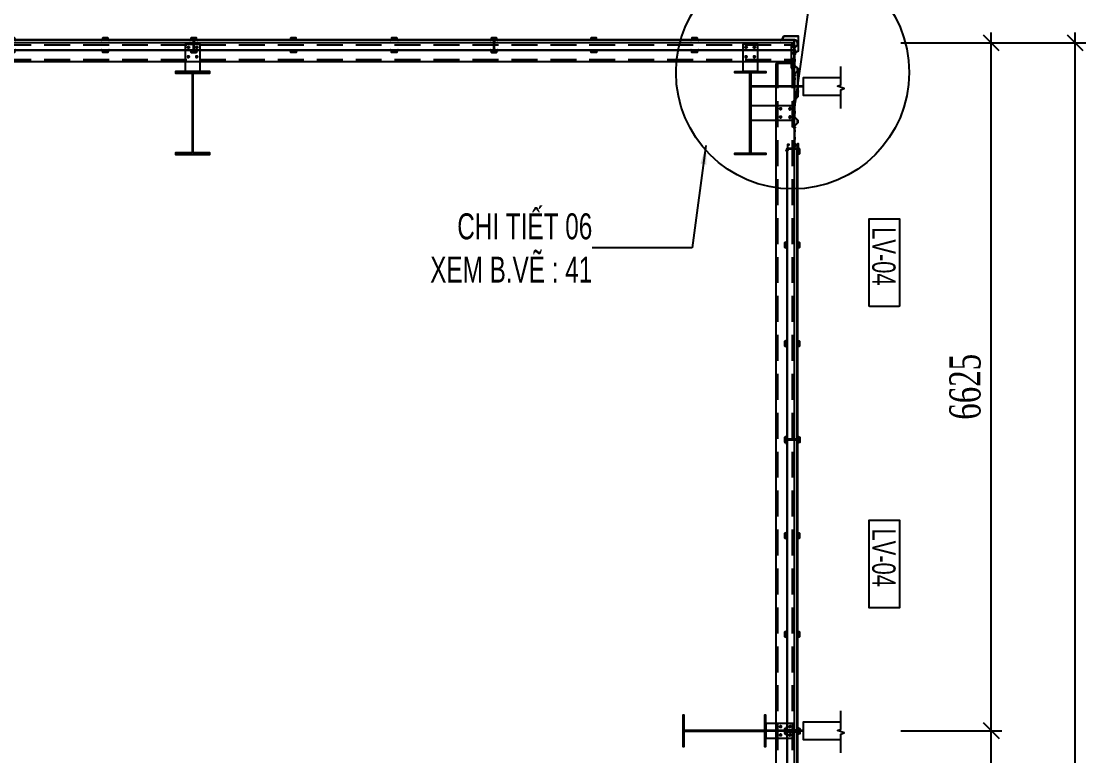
# Model space of a CAD drawing. Header units: inches. Extents: x 340055 to 349452, y -34649 to -30845.
# Drawn here: x 347353.4 to 347455.9, y -33538.2 to -33467.4 of the extents above; entities that cross this region are included whole.
import ezdxf

# ---------------------------------------------------------------- set-up
doc = ezdxf.new("R2010")
doc.units = ezdxf.units.IN
doc.header["$MEASUREMENT"] = 0
doc.linetypes.add('CENTER2', pattern=[28.575, 19.05, -3.175, 3.175, -3.175])
doc.linetypes.add('HIDDEN', pattern=[0.375, 0.25, -0.125])
for name, color, linetype in [('2', 2, 'Continuous'), ('250', 250, 'Continuous'), ('251', 251, 'Continuous'), ('3', 3, 'Continuous'), ('6', 6, 'Continuous'), ('8', 8, 'Continuous'), ('Co ban', 2, 'Continuous'), ('DIM', 8, 'Continuous'), ('flashing', 6, 'Continuous'), ('STRUCTURE', 1, 'Continuous')]:
    doc.layers.add(name, color=color, linetype=linetype)
doc.styles.add('ST1', font='times.ttf', dxfattribs={"width": 0.7})
doc.styles.add('ST1H', font='vnshxh.shx', dxfattribs={"width": 0.7})
doc.dimstyles.new('100', dxfattribs={"dimtxt": 3, "dimasz": 1.5, "dimexe": 1, "dimexo": 0, "dimgap": 1, "dimtad": 1, "dimdec": 0, "dimlfac": 100, "dimzin": 0, "dimdsep": 46, "dimtxsty": 'ST1', "dimblk": 'OBLIQUE', "dimcen": 1, "dimdle": 1, "dimclrd": 8, "dimclre": 8, "dimclrt": 3, "dimadec": 0, "dimazin": 0, "dimtfac": 1, "dimtdec": 0, "dimtix": 1, "dimtmove": 1, "dimatfit": 3, "dimfxl": 0, "dimtolj": 1, "dimtzin": 0, "dimlwd": -1, "dimlwe": -1, "dimarcsym": 0})
doc.dimstyles.new('3', dxfattribs={"dimtxt": 3.5, "dimasz": 1.8, "dimexe": 1, "dimexo": 0, "dimgap": 1, "dimtad": 1, "dimdec": 0, "dimlfac": 3, "dimzin": 0, "dimdsep": 46, "dimtxsty": 'ST1H', "dimblk": 'OBLIQUE', "dimcen": 1, "dimdle": 1, "dimclrd": 8, "dimclre": 8, "dimclrt": 3, "dimadec": 0, "dimazin": 0, "dimtfac": 1, "dimtdec": 0, "dimtix": 1, "dimtofl": 0, "dimtmove": 1, "dimatfit": 3, "dimfxl": 0, "dimtolj": 1, "dimtzin": 0, "dimlwd": -1, "dimlwe": -1, "dimarcsym": 0})

# ---------------------------------------------------------------- blocks, each defined once
blk = doc.blocks.new('_Oblique')
at = {"color": 0, "linetype": 'ByBlock', "lineweight": -2}
blk.add_line((-0.5, -0.5), (0.5, 0.5), dxfattribs=at)
blk = doc.blocks.new('*D366')
at = {"color": 8, "linetype": 'Continuous', "transparency": 16777216}
for p, q in [((347446.82, -33603.01), (347446.82, -33534.76)), ((347438.1, -33535.76), (347447.82, -33535.76)), ((347438.1, -33602.01), (347447.82, -33602.01))]:
    blk.add_line(p, q, dxfattribs=at)
at = {"layer": 'Defpoints', "color": 0, "transparency": 16777216}
for p in [(347438.1, -33535.76), (347446.82, -33535.76), (347438.1, -33602.01)]:
    blk.add_point(p, dxfattribs=at)
at = {"color": 8, "transparency": 16777216, "xscale": 1.5, "yscale": 1.5, "zscale": 1.5}
for p, rotation in [((347446.82, -33535.76), 90), ((347446.82, -33602.01), 270)]:
    blk.add_blockref('_Oblique', p, dxfattribs=dict(at, rotation=rotation))
at = {"color": 3, "transparency": 16777216, "insert": (347444.3, -33568.89), "char_height": 3, "attachment_point": 5, "rotation": 90, "style": 'ST1', "bg_fill": 3, "box_fill_scale": 1.25, "bg_fill_color": 256, "bg_fill_true_color": 13158600, "bg_fill_transparency": 0}
blk.add_mtext('\\A1;6625', dxfattribs=at)
blk = doc.blocks.new('*D367')
at = {"color": 8, "linetype": 'Continuous', "transparency": 16777216}
for p, q in [((347446.82, -33536.76), (347446.82, -33468.51)), ((347438.1, -33469.51), (347447.82, -33469.51)), ((347438.1, -33535.76), (347447.82, -33535.76))]:
    blk.add_line(p, q, dxfattribs=at)
at = {"layer": 'Defpoints', "color": 0, "transparency": 16777216}
for p in [(347438.1, -33469.51), (347446.82, -33469.51), (347438.1, -33535.76)]:
    blk.add_point(p, dxfattribs=at)
at = {"color": 8, "transparency": 16777216, "xscale": 1.5, "yscale": 1.5, "zscale": 1.5}
for p, rotation in [((347446.82, -33469.51), 90), ((347446.82, -33535.76), 270)]:
    blk.add_blockref('_Oblique', p, dxfattribs=dict(at, rotation=rotation))
at = {"color": 3, "transparency": 16777216, "insert": (347444.3, -33502.63), "char_height": 3, "attachment_point": 5, "rotation": 90, "style": 'ST1', "bg_fill": 3, "box_fill_scale": 1.25, "bg_fill_color": 256, "bg_fill_true_color": 13158600, "bg_fill_transparency": 0}
blk.add_mtext('\\A1;6625', dxfattribs=at)
blk = doc.blocks.new('*D368')
at = {"color": 8, "linetype": 'Continuous', "transparency": 16777216}
for p, q in [((347454.91, -33735.51), (347454.91, -33468.51)), ((347438.1, -33469.51), (347455.91, -33469.51)), ((347438.83, -33734.51), (347455.91, -33734.51))]:
    blk.add_line(p, q, dxfattribs=at)
at = {"layer": 'Defpoints', "color": 0, "transparency": 16777216}
for p in [(347438.1, -33469.51), (347454.91, -33469.51), (347438.83, -33734.51)]:
    blk.add_point(p, dxfattribs=at)
at = {"color": 8, "transparency": 16777216, "xscale": 1.5, "yscale": 1.5, "zscale": 1.5}
for p, rotation in [((347454.91, -33469.51), 90), ((347454.91, -33734.51), 270)]:
    blk.add_blockref('_Oblique', p, dxfattribs=dict(at, rotation=rotation))
at = {"color": 3, "transparency": 16777216, "insert": (347452.38, -33602.01), "char_height": 3, "attachment_point": 5, "rotation": 90, "style": 'ST1', "bg_fill": 3, "box_fill_scale": 1.25, "bg_fill_color": 256, "bg_fill_true_color": 13158600, "bg_fill_transparency": 0}
blk.add_mtext('\\A1;26500', dxfattribs=at)
blk = doc.blocks.new('OVAl18-26')
at = {"layer": '250', "linetype": 'HIDDEN', "ltscale": 3}
blk.add_circle((0, 0), 1.78, dxfattribs=at)
at = {"layer": 'Co ban', "color": 71}
for p, q in [((0.8, 1.8), (-0.8, 1.8)), ((-0.8, -1.8), (0.8, -1.8))]:
    blk.add_line(p, q, dxfattribs=at)
for centre, start, end in [((-0.8, 0), 90, 270), ((0.8, 0), 270, 90)]:
    blk.add_arc(centre, 1.78, start, end, dxfattribs=at)
at = {"layer": 'DIM', "color": 5, "linetype": 'CENTER2', "ltscale": 0.2}
blk.add_line((-3.4, 0), (3.4, 0), dxfattribs=at)
at = {"layer": 'DIM', "color": 5, "linetype": 'CENTER2', "ltscale": 0.1}
blk.add_line((0, -2.7), (0, 2.7), dxfattribs=at)
blk.add_line((0, -2.7), (0, 2.7), dxfattribs=at)
blk = doc.blocks.new('RIVET')
at = {"color": 8}
for p, q in [((-3.9, 1.1), (-4.2, 0)), ((-4.2, 0), (-3.9, -1.1)), ((-3.9, -1.1), (-3.9, 1.1)), ((-3.5, -1.3), (-3.5, 1.3)), ((-1, -1.2), (-1, 1.3)), ((-1, 1.3), (-0.1, 1.3)), ((0, 1.3), (0, 2.4)), ((0, -1.3), (0, 1.3)), ((0.1, 2.5), (0.1, 2.5)), ((0.1, 2.5), (0.7, 1.4)), ((0.1, -2.5), (0.1, 2.5)), ((0.7, 1.1), (0.7, -1.1)), ((0.9, 0.7), (0.7, 0.7)), ((0.9, -0.7), (0.9, 0.7)), ((-0.1, -1.2), (-1, -1.2)), ((0, -2.4), (0, -1.3)), ((0.7, -1.4), (0.1, -2.5)), ((0.1, -2.5), (0.1, -2.5)), ((0.9, -0.7), (0.7, -0.7))]:
    blk.add_line(p, q, dxfattribs=at)
for centre, radius, start, end in [((-3.4, 0.7), 0.634, 101.56667, 142.23088), ((-2.5, -0.1), 1.78, 64.63521, 125.23685), ((-0.9, 3), 1.71, 240.47832, 268.3625), ((-0.1, 1.3), 0.0625, 270, 0), ((0.1, 2.4), 0.0625, 90, 180), ((0.1, 2.4), 0.0625, 26.56505, 90), ((0.1, 1.1), 0.625, 0, 26.56505), ((5.4, 0.6), 4.45, 179.07778, 187.95176), ((5.8, -0.6), 4.85, 172.41501, 180.55546), ((-3.4, -0.7), 0.634, 217.76912, 258.43333), ((-2.5, 0.1), 1.78, 234.76315, 295.36479), ((-0.9, -3), 1.71, 91.6375, 119.52168), ((-0.1, -1.3), 0.0625, 0, 90), ((0.1, -2.4), 0.0625, 180, 270), ((0.1, -2.4), 0.0625, 270, 333.43495), ((0.1, -1.1), 0.625, 333.43495, 0)]:
    blk.add_arc(centre, radius, start, end, dxfattribs=at)
blk = doc.blocks.new('853')
at = {"color": 71, "ltscale": 0.1}
for points in [[(339643.8, -42241.2), (340566.5, -42241.2), (340566.5, -42274.6), (339643.8, -42274.6), (339603.2, -42274.6), (339603.2, -42241.2)], [(339643.8, -42274.6), (340566.5, -42274.6), (340566.5, -42241.2), (339643.8, -42241.2), (339603.2, -42241.2), (339603.2, -42274.6)], [(339643.8, -42274.2), (339603.5, -42274.2), (339603.5, -42241.5), (339643.8, -42241.5), (340566.2, -42241.5), (340566.2, -42274.2)], [(339643.8, -42241.5), (339603.5, -42241.5), (339603.5, -42274.2), (339643.8, -42274.2), (340566.2, -42274.2), (340566.2, -42241.5)]]:
    blk.add_lwpolyline(points, close=True, dxfattribs=at)
at = {"layer": 'flashing'}
for points in [[(339602.8, -42261.6), (339602.8, -42240.9), (339611.2, -42240.9), (339611.2, -42241.2), (339603.2, -42241.2), (339603.2, -42261.6), (339603.2, -42274.6), (339611.2, -42274.6), (339611.2, -42274.9), (339602.8, -42274.9)], [(339914.5, -42240.9), (339907.8, -42240.9), (339907.8, -42241.2), (339914.8, -42241.2), (339914.8, -42234.5), (339927.7, -42234.5), (339930.8, -42234.5), (339930.8, -42241.2), (339937.8, -42241.2), (339937.8, -42240.9), (339931.1, -42240.9), (339931.1, -42234.2), (339927.7, -42234.2), (339914.5, -42234.2)], [(340238.1, -42240.9), (340231.4, -42240.9), (340231.4, -42241.2), (340238.4, -42241.2), (340238.4, -42234.5), (340251.3, -42234.5), (340254.4, -42234.5), (340254.4, -42241.2), (340261.4, -42241.2), (340261.4, -42240.9), (340254.7, -42240.9), (340254.7, -42234.2), (340251.3, -42234.2), (340238.1, -42234.2)], [(340566.9, -42261.6), (340566.9, -42240.9), (340558.5, -42240.9), (340558.5, -42241.2), (340566.5, -42241.2), (340566.5, -42261.6), (340566.5, -42274.6), (340558.5, -42274.6), (340558.5, -42274.9), (340566.9, -42274.9)], [(339914.5, -42274.9), (339907.8, -42274.9), (339907.8, -42274.6), (339914.8, -42274.6), (339914.8, -42281.2), (339927.7, -42281.2), (339930.8, -42281.2), (339930.8, -42274.6), (339937.8, -42274.6), (339937.8, -42274.9), (339931.1, -42274.9), (339931.1, -42281.6), (339927.7, -42281.6), (339914.5, -42281.6)], [(340238.1, -42274.9), (340231.4, -42274.9), (340231.4, -42274.6), (340238.4, -42274.6), (340238.4, -42281.2), (340251.3, -42281.2), (340254.4, -42281.2), (340254.4, -42274.6), (340261.4, -42274.6), (340261.4, -42274.9), (340254.7, -42274.9), (340254.7, -42281.6), (340251.3, -42281.6), (340238.1, -42281.6)]]:
    blk.add_lwpolyline(points, close=True, dxfattribs=at)
at = {"layer": 'flashing', "color": 0, "ltscale": 500}
for p, xscale, yscale, zscale, rotation in [((339607.9, -42240.8), 0.3130008012522012, 0.3130008012522012, 0.3130008012522012, 90), ((339911.2, -42240.9), -0.3255208333721384, 0.3255208333721384, 0.3255208333343695, 270), ((339934.7, -42240.9), -0.3255208333721384, 0.3255208333721384, 0.3255208333343695, 270), ((340234.7, -42240.9), -0.3255208333721384, 0.3255208333721384, 0.3255208333343695, 270), ((340258.2, -42240.9), -0.3255208333721384, 0.3255208333721384, 0.3255208333343695, 270), ((340561.8, -42240.8), -0.3130008012522012, 0.3130008012522012, 0.3130008012830477, 270), ((339607, -42274.9), -0.3130008012522012, 0.3130008012522012, 0.3130008012830477, 90), ((339911.2, -42274.9), 0.3255208332557231, 0.3255208332557231, 0.3255208332557231, 270), ((339934.7, -42274.9), 0.3255208332557231, 0.3255208332557231, 0.3255208332557231, 270), ((340234.7, -42274.9), 0.3255208332557231, 0.3255208332557231, 0.3255208332557231, 270), ((340258.2, -42274.9), 0.3255208332557231, 0.3255208332557231, 0.3255208332557231, 270), ((340562.7, -42274.9), 0.3130008012522012, 0.3130008012522012, 0.3130008012522012, 270)]:
    blk.add_blockref('RIVET', p, dxfattribs=dict(at, xscale=xscale, yscale=yscale, zscale=zscale, rotation=rotation))
blk = doc.blocks.new('852')
at = {"color": 71, "ltscale": 0.1}
for points in [[(329145.5, -42241.2), (329971, -42241.2), (329971, -42274.6), (329145.5, -42274.6), (329104.9, -42274.6), (329104.9, -42241.2)], [(329145.5, -42274.6), (329971, -42274.6), (329971, -42241.2), (329145.5, -42241.2), (329104.9, -42241.2), (329104.9, -42274.6)], [(329145.5, -42274.2), (329105.3, -42274.2), (329105.3, -42241.5), (329145.5, -42241.5), (329970.7, -42241.5), (329970.7, -42274.2)], [(329145.5, -42241.5), (329105.3, -42241.5), (329105.3, -42274.2), (329145.5, -42274.2), (329970.7, -42274.2), (329970.7, -42241.5)]]:
    blk.add_lwpolyline(points, close=True, dxfattribs=at)
at = {"layer": 'flashing'}
for points in [[(329104.6, -42261.6), (329104.6, -42240.9), (329113, -42240.9), (329113, -42241.2), (329104.9, -42241.2), (329104.9, -42261.6), (329104.9, -42274.6), (329113, -42274.6), (329113, -42274.9), (329104.6, -42274.9)], [(329379.3, -42240.9), (329372.6, -42240.9), (329372.6, -42241.2), (329379.6, -42241.2), (329379.6, -42234.5), (329392.6, -42234.5), (329395.6, -42234.5), (329395.6, -42241.2), (329402.6, -42241.2), (329402.6, -42240.9), (329396, -42240.9), (329396, -42234.2), (329392.6, -42234.2), (329379.3, -42234.2)], [(329679.4, -42240.9), (329672.7, -42240.9), (329672.7, -42241.2), (329679.7, -42241.2), (329679.7, -42234.5), (329692.7, -42234.5), (329695.7, -42234.5), (329695.7, -42241.2), (329702.7, -42241.2), (329702.7, -42240.9), (329696, -42240.9), (329696, -42234.2), (329692.7, -42234.2), (329679.4, -42234.2)], [(329971.3, -42261.6), (329971.3, -42240.9), (329963, -42240.9), (329963, -42241.2), (329971, -42241.2), (329971, -42261.6), (329971, -42274.6), (329963, -42274.6), (329963, -42274.9), (329971.3, -42274.9)], [(329379.3, -42274.9), (329372.6, -42274.9), (329372.6, -42274.6), (329379.6, -42274.6), (329379.6, -42281.2), (329392.6, -42281.2), (329395.6, -42281.2), (329395.6, -42274.6), (329402.6, -42274.6), (329402.6, -42274.9), (329396, -42274.9), (329396, -42281.6), (329392.6, -42281.6), (329379.3, -42281.6)], [(329679.4, -42274.9), (329672.7, -42274.9), (329672.7, -42274.6), (329679.7, -42274.6), (329679.7, -42281.2), (329692.7, -42281.2), (329695.7, -42281.2), (329695.7, -42274.6), (329702.7, -42274.6), (329702.7, -42274.9), (329696, -42274.9), (329696, -42281.6), (329692.7, -42281.6), (329679.4, -42281.6)]]:
    blk.add_lwpolyline(points, close=True, dxfattribs=at)
at = {"layer": 'flashing', "color": 0, "ltscale": 500}
for p, xscale, yscale, zscale, rotation in [((329109.7, -42240.8), 0.3130008012522012, 0.3130008012522012, 0.3130008012522012, 90), ((329376, -42240.9), -0.390625, 0.390625, 0.3906250000012433, 270), ((329399.5, -42240.9), -0.390625, 0.390625, 0.3906250000012433, 270), ((329676.1, -42240.9), -0.390625, 0.390625, 0.3906250000012433, 270), ((329699.6, -42240.9), -0.390625, 0.390625, 0.3906250000012433, 270), ((329966.3, -42240.8), -0.3130008012522012, 0.3130008012522012, 0.3130008012830477, 270), ((329108.8, -42274.9), -0.3130008012522012, 0.3130008012522012, 0.3130008012830477, 90), ((329376, -42274.9), 0.390625, 0.390625, 0.390625, 270), ((329399.5, -42274.9), 0.390625, 0.390625, 0.390625, 270), ((329676.1, -42274.9), 0.390625, 0.390625, 0.390625, 270), ((329699.6, -42274.9), 0.390625, 0.390625, 0.390625, 270), ((329967.2, -42274.9), 0.3130008012522012, 0.3130008012522012, 0.3130008012522012, 270)]:
    blk.add_blockref('RIVET', p, dxfattribs=dict(at, xscale=xscale, yscale=yscale, zscale=zscale, rotation=rotation))
blk = doc.blocks.new('751')
at = {"true_color": 0xfa051e}
h = blk.add_hatch(dxfattribs=at)
h.set_pattern_fill('ANSI31', color=1, scale=3, style=0)
h.set_pattern_definition([(135, (666177.15917, -3958.0753), (0.26516504294, 0.26516504294), [])])
h.paths.add_polyline_path([(349602.3, -42372.5), (349602.9, -42372.5), (349602.9, -42297.5), (349602.3, -42297.5)])
at = {"color": 8}
for p, q in [((349607.2, -42303.5), (349607.8, -42303.5)), ((349607.2, -42324.6), (349607.8, -42324.6)), ((349607.5, -42303.2), (349607.5, -42303.8)), ((349607.5, -42324.3), (349607.5, -42324.9)), ((349607.2, -42342.6), (349607.8, -42342.6)), ((349607.2, -42368.3), (349607.8, -42368.3)), ((349607.5, -42342.3), (349607.5, -42342.9)), ((349607.5, -42368), (349607.5, -42368.7))]:
    blk.add_line(p, q, dxfattribs=at)
at = {"color": 1, "true_color": 0xfa051e}
for points in [[(349612.3, -42372.5), (349602.3, -42372.5), (349602.3, -42297.5), (349612.3, -42297.5)], [(349602.3, -42372.5), (349602.9, -42372.5), (349602.9, -42297.5), (349602.3, -42297.5)]]:
    blk.add_lwpolyline(points, close=True, dxfattribs=at)
at = {"color": 8}
for centre, radius in [((349607.5, -42303.5), 0.665), ((349607.5, -42324.6), 0.665), ((349607.5, -42303.5), 0.318), ((349607.5, -42324.6), 0.318), ((349607.5, -42342.6), 0.665), ((349607.5, -42368.3), 0.665), ((349607.5, -42342.6), 0.318), ((349607.5, -42368.3), 0.318)]:
    blk.add_circle(centre, radius, dxfattribs=at)
blk = doc.blocks.new('Short_Self_drilling')
at = {"layer": 'STRUCTURE', "color": 1, "linetype": 'Continuous'}
for p, q in [((6, 2), (-6, 2)), ((5, 4), (-5, 4)), ((-3, 3), (-5, 3)), ((3, 7), (-3, 7)), ((-3, 4), (-3, 7)), ((3, 3), (-3, 3)), ((-2, 3), (-2, 3)), ((6, 0), (0, 0)), ((2, 3), (2, 3)), ((2, -1), (2, 0)), ((3, 4), (3, 7)), ((5, 3), (3, 3)), ((3, -1), (-3, 0)), ((3, -3), (-3, -2)), ((3, -4), (-3, -3)), ((3, -6), (-3, -5)), ((3, -7), (-3, -6)), ((-2, -8), (-3, -8)), ((-2, -1), (-2, -1)), ((-2, -3), (-2, -2)), ((-2, -4), (-2, -4)), ((-2, -6), (-2, -5)), ((-2, -7), (-2, -7)), ((-2, -12), (-2, -8)), ((3, -9), (-1, -8)), ((2, -2), (2, -2)), ((2, -4), (2, -3)), ((2, -5), (2, -5)), ((2, -7), (2, -6)), ((2, -8), (2, -8)), ((2, -12), (2, -9))]:
    blk.add_line(p, q, dxfattribs=at)
blk.add_lwpolyline([(6, 1), (6, 2), (2, 3), (-2, 3), (-6, 2), (-6, 1)], close=True, dxfattribs=at)
for points in [[(-6, 1, -0.088869), (-6, 0), (0, 0)], [(0, 4), (0, 6, 0.338878), (-3, 6), (-3, 4)], [(3, 4), (3, 6, 0.338878), (0, 6), (0, 4)], [(0, -14), (-1, -12, -0.148657), (-1, -11), (-2, -8, -0.815006), (-1, -8, 0.150833), (-1, -9)], [(2, -12), (0, -14, -0.333596), (0, -14), (-2, -12)], [(2, -12), (2, -12, 0.52242), (1, -12), (0, -14)]]:
    blk.add_lwpolyline(points, format="xyb", dxfattribs=at)
for points in [[(3, -1), (2, -2), (-2, -1), (-3, 0), (-2, 0)], [(3, -3), (2, -3), (-2, -2), (-3, -2), (-2, -1), (2, -2), (3, -3)], [(3, -4), (2, -5), (-2, -4), (-3, -3), (-2, -3), (2, -4), (3, -4)], [(3, -6), (2, -6), (-2, -5), (-3, -5), (-2, -4), (2, -5), (3, -6)], [(3, -7), (2, -8), (-2, -7), (-3, -6), (-2, -6), (2, -7), (3, -7)], [(-2, -9), (-2, -8), (-3, -8), (-2, -7), (-2, -8)], [(-1, 0), (2, -1), (3, -1)], [(-1, -8), (2, -8), (3, -9)], [(3, -9), (2, -9), (-1, -9)]]:
    blk.add_lwpolyline(points, dxfattribs=at)
for centre, radius, start, end in [((-5, 3), 0.455, 109.7949, 250.2674), ((-3, 7), 0.429, 90.0311, 180.0311), ((3, 7), 0.429, 0.0311, 90.0311), ((5, 3), 0.435, 279.7276, 80.3347), ((10, 0), 3.74, 162.2963, 182.6103)]:
    blk.add_arc(centre, radius, start, end, dxfattribs=at)
blk = doc.blocks.new('854')
at = {"color": 71, "ltscale": 0.1}
for points in [[(369877.7, -43212.4), (369877.7, -42289.6), (369911.1, -42289.6), (369911.1, -43212.4), (369911.1, -43222.3), (369877.7, -43222.3)], [(369911.1, -43212.4), (369911.1, -42289.6), (369877.7, -42289.6), (369877.7, -43212.4), (369877.7, -43222.3), (369911.1, -43222.3)], [(369910.8, -43212.4), (369910.8, -43222), (369878.1, -43222), (369878.1, -43212.4), (369878.1, -42289.9), (369910.8, -42289.9)], [(369878.1, -43212.4), (369878.1, -43222), (369910.8, -43222), (369910.8, -43212.4), (369910.8, -42289.9), (369878.1, -42289.9)]]:
    blk.add_lwpolyline(points, close=True, dxfattribs=at)
at = {"layer": 'flashing'}
for points in [[(369898.2, -42289.2), (369877.4, -42289.2), (369877.4, -42297.6), (369877.7, -42297.6), (369877.7, -42289.6), (369898.2, -42289.6), (369911.1, -42289.6), (369911.1, -42297.6), (369911.5, -42297.6), (369911.5, -42289.2)], [(369877.4, -42606.4), (369877.4, -42613.1), (369877.7, -42613.1), (369877.7, -42606.1), (369871.1, -42606.1), (369871.1, -42593.2), (369871.1, -42590.1), (369877.7, -42590.1), (369877.7, -42583.1), (369877.4, -42583.1), (369877.4, -42589.8), (369870.7, -42589.8), (369870.7, -42593.2), (369870.7, -42606.4)], [(369911.5, -42606.4), (369911.5, -42613.1), (369911.1, -42613.1), (369911.1, -42606.1), (369917.8, -42606.1), (369917.8, -42593.2), (369917.8, -42590.1), (369911.1, -42590.1), (369911.1, -42583.1), (369911.5, -42583.1), (369911.5, -42589.8), (369918.1, -42589.8), (369918.1, -42593.2), (369918.1, -42606.4)], [(369877.4, -42923.1), (369877.4, -42929.8), (369877.7, -42929.8), (369877.7, -42922.8), (369871.1, -42922.8), (369871.1, -42909.8), (369871.1, -42906.8), (369877.7, -42906.8), (369877.7, -42899.8), (369877.4, -42899.8), (369877.4, -42906.4), (369870.7, -42906.4), (369870.7, -42909.8), (369870.7, -42923.1)], [(369911.5, -42923.1), (369911.5, -42929.8), (369911.1, -42929.8), (369911.1, -42922.8), (369917.8, -42922.8), (369917.8, -42909.8), (369917.8, -42906.8), (369911.1, -42906.8), (369911.1, -42899.8), (369911.5, -42899.8), (369911.5, -42906.4), (369918.1, -42906.4), (369918.1, -42909.8), (369918.1, -42923.1)], [(369898.2, -43222.6), (369877.4, -43222.6), (369877.4, -43214.3), (369877.7, -43214.3), (369877.7, -43222.3), (369898.2, -43222.3), (369911.1, -43222.3), (369911.1, -43214.3), (369911.5, -43214.3), (369911.5, -43222.6)]]:
    blk.add_lwpolyline(points, close=True, dxfattribs=at)
at = {"layer": 'flashing', "color": 0, "ltscale": 500}
for p, xscale, yscale, zscale in [((369877.4, -42294.3), -0.3130008010193706, 0.3130008010193706, 0.3130008012830477), ((369911.5, -42293.4), 0.3130008010193706, 0.3130008010193706, 0.3130008010193706), ((369877.4, -42586.3), -0.3255208330228925, 0.3255208333721384, 0.3255208333343695), ((369911.5, -42586.3), 0.3255208330228925, 0.3255208330228925, 0.3255208330228925), ((369877.4, -42609.8), -0.3255208330228925, 0.3255208333721384, 0.3255208333343695), ((369911.5, -42609.8), 0.3255208330228925, 0.3255208330228925, 0.3255208330228925), ((369877.4, -42902.9), -0.3255208330228925, 0.3255208333721384, 0.3255208333343695), ((369911.5, -42902.9), 0.3255208330228925, 0.3255208330228925, 0.3255208330228925), ((369877.4, -42926.4), -0.3255208330228925, 0.3255208333721384, 0.3255208333343695), ((369911.5, -42926.4), 0.3255208330228925, 0.3255208330228925, 0.3255208330228925)]:
    blk.add_blockref('RIVET', p, dxfattribs=dict(at, xscale=xscale, yscale=yscale, zscale=zscale))
at = {"layer": 'flashing', "color": 0, "ltscale": 500, "yscale": 0.3130008010193706, "rotation": 180}
for p, xscale, zscale in [((369877.4, -43217.6), 0.3130008010193706, 0.3130008010193706), ((369911.5, -43218.4), -0.3130008010193706, 0.3130008012830477)]:
    blk.add_blockref('RIVET', p, dxfattribs=dict(at, xscale=xscale, zscale=zscale))
blk = doc.blocks.new('855')
at = {"color": 71, "ltscale": 0.1}
for points in [[(369877.7, -45248.5), (369877.7, -44157.6), (369911.1, -44157.6), (369911.1, -45248.5), (369911.1, -45258.4), (369877.7, -45258.4)], [(369911.1, -45248.5), (369911.1, -44157.6), (369877.7, -44157.6), (369877.7, -45248.5), (369877.7, -45258.4), (369911.1, -45258.4)], [(369910.8, -45248.5), (369910.8, -45258.1), (369878.1, -45258.1), (369878.1, -45248.5), (369878.1, -44157.9), (369910.8, -44157.9)], [(369878.1, -45248.5), (369878.1, -45258.1), (369910.8, -45258.1), (369910.8, -45248.5), (369910.8, -44157.9), (369878.1, -44157.9)]]:
    blk.add_lwpolyline(points, close=True, dxfattribs=at)
at = {"layer": 'flashing'}
for points in [[(369898.2, -44157.2), (369877.4, -44157.2), (369877.4, -44165.6), (369877.7, -44165.6), (369877.7, -44157.6), (369898.2, -44157.6), (369911.1, -44157.6), (369911.1, -44165.6), (369911.5, -44165.6), (369911.5, -44157.2)], [(369877.4, -44530.7), (369877.4, -44537.4), (369877.7, -44537.4), (369877.7, -44530.4), (369871.1, -44530.4), (369871.1, -44517.4), (369871.1, -44514.4), (369877.7, -44514.4), (369877.7, -44507.4), (369877.4, -44507.4), (369877.4, -44514), (369870.7, -44514), (369870.7, -44517.4), (369870.7, -44530.7)], [(369911.5, -44530.7), (369911.5, -44537.4), (369911.1, -44537.4), (369911.1, -44530.4), (369917.8, -44530.4), (369917.8, -44517.4), (369917.8, -44514.4), (369911.1, -44514.4), (369911.1, -44507.4), (369911.5, -44507.4), (369911.5, -44514), (369918.1, -44514), (369918.1, -44517.4), (369918.1, -44530.7)], [(369877.4, -44901.7), (369877.4, -44908.3), (369877.7, -44908.3), (369877.7, -44901.3), (369871.1, -44901.3), (369871.1, -44888.4), (369871.1, -44885.3), (369877.7, -44885.3), (369877.7, -44878.3), (369877.4, -44878.3), (369877.4, -44885), (369870.7, -44885), (369870.7, -44888.4), (369870.7, -44901.7)], [(369911.5, -44901.7), (369911.5, -44908.3), (369911.1, -44908.3), (369911.1, -44901.3), (369917.8, -44901.3), (369917.8, -44888.4), (369917.8, -44885.3), (369911.1, -44885.3), (369911.1, -44878.3), (369911.5, -44878.3), (369911.5, -44885), (369918.1, -44885), (369918.1, -44888.4), (369918.1, -44901.7)], [(369898.2, -45258.8), (369877.4, -45258.8), (369877.4, -45250.4), (369877.7, -45250.4), (369877.7, -45258.4), (369898.2, -45258.4), (369911.1, -45258.4), (369911.1, -45250.4), (369911.5, -45250.4), (369911.5, -45258.8)]]:
    blk.add_lwpolyline(points, close=True, dxfattribs=at)
at = {"layer": 'flashing', "color": 0, "ltscale": 500}
for p, xscale, yscale, zscale in [((369877.4, -44162.3), -0.3130008010193706, 0.3130008010193706, 0.3130008012830477), ((369911.5, -44161.4), 0.3130008010193706, 0.3130008010193706, 0.3130008010193706), ((369877.4, -44510.5), -0.3255208330228925, 0.3255208333721384, 0.3255208333343695), ((369911.5, -44510.5), 0.3255208330228925, 0.3255208330228925, 0.3255208330228925), ((369877.4, -44534), -0.3255208330228925, 0.3255208333721384, 0.3255208333343695), ((369911.5, -44534), 0.3255208330228925, 0.3255208330228925, 0.3255208330228925), ((369877.4, -44881.5), -0.3255208330228925, 0.3255208333721384, 0.3255208333343695), ((369911.5, -44881.5), 0.3255208330228925, 0.3255208330228925, 0.3255208330228925), ((369877.4, -44905), -0.3255208330228925, 0.3255208333721384, 0.3255208333343695), ((369911.5, -44905), 0.3255208330228925, 0.3255208330228925, 0.3255208330228925)]:
    blk.add_blockref('RIVET', p, dxfattribs=dict(at, xscale=xscale, yscale=yscale, zscale=zscale))
at = {"layer": 'flashing', "color": 0, "ltscale": 500, "yscale": 0.3130008010193706, "rotation": 180}
for p, xscale, zscale in [((369877.4, -45253.7), 0.3130008010193706, 0.3130008010193706), ((369911.5, -45254.6), -0.3130008010193706, 0.3130008012830477)]:
    blk.add_blockref('RIVET', p, dxfattribs=dict(at, xscale=xscale, zscale=zscale))
blk = doc.blocks.new('SideLap')
at = {"layer": 'STRUCTURE', "color": 1, "linetype": 'Continuous'}
for p, q in [((15, 16), (0, 0)), ((20, 6), (0, -3)), ((15, 16), (20, 12)), ((15, 16), (40, 16)), ((42, 30), (40, 16)), ((40, 16), (44, -8)), ((48, 16), (42, 30)), ((42, 30), (48, -10)), ((52, -11), (48, 16)), ((48, 16), (52, 16)), ((54, 30), (52, 16)), ((52, 16), (57, -18)), ((60, 16), (54, 30)), ((54, 30), (64, -33)), ((65, -18), (60, 16)), ((60, 16), (64, 16)), ((66, 30), (64, 16)), ((64, 16), (69, -18)), ((72, 16), (66, 30)), ((66, 30), (76, -33)), ((77, -18), (72, 16)), ((72, 16), (76, 16)), ((78, 31), (76, 16)), ((76, 16), (81, -18)), ((84, 16), (78, 31)), ((78, 31), (88, -33)), ((89, -18), (84, 16)), ((84, 16), (88, 16)), ((90, 30), (88, 16)), ((88, 16), (93, -18)), ((96, 16), (90, 30)), ((90, 30), (100, -33)), ((101, -18), (96, 16)), ((96, 16), (100, 16)), ((102, 30), (100, 16)), ((100, 16), (105, -18)), ((108, 16), (102, 30)), ((102, 30), (112, -33)), ((112, -11), (108, 16)), ((108, 16), (112, 16)), ((112, -51), (112, 48)), ((122, -52), (122, 49)), ((122, 49), (126, 49)), ((126, 49), (134, 16)), ((126, 49), (126, -52)), ((134, 16), (134, -18)), ((134, 16), (135, 16)), ((135, 39), (135, 19)), ((135, 19), (135, -22)), ((142, 39), (142, -42)), ((142, 26), (165, 26)), ((142, 25), (161, 23)), ((161, 1), (142, -1)), ((169, 22), (169, -25)), ((0, -3), (15, -18)), ((2, -2), (16, -10)), ((15, -18), (45, -18)), ((24, -12), (51, -17)), ((45, -16), (45, -18)), ((45, -18), (52, -33)), ((49, -16), (52, -33)), ((52, -33), (53, -18)), ((53, -18), (53, -16)), ((53, -18), (57, -18)), ((57, -18), (64, -33)), ((64, -33), (65, -18)), ((65, -18), (69, -18)), ((69, -18), (76, -33)), ((76, -33), (77, -18)), ((77, -18), (81, -18)), ((81, -18), (88, -33)), ((88, -33), (89, -18)), ((89, -18), (93, -18)), ((93, -18), (100, -33)), ((100, -33), (101, -18)), ((101, -18), (105, -18)), ((105, -18), (112, -33)), ((112, -33), (112, -20)), ((126, -52), (122, -52)), ((134, -18), (126, -52)), ((134, -18), (135, -18)), ((135, -22), (135, -42)), ((142, -2), (161, -4)), ((161, -26), (142, -28)), ((142, -28), (165, -28))]:
    blk.add_line(p, q, dxfattribs=at)
for centre, radius, start, end in [((18, 9), 3.99, 304.23018, 54.5641), ((113, 77), 29.4, 267.42082, 287.73481), ((138, 39), 3.42, 9.69644, 170.30356), ((147, 12), 18.2, 322.55918, 37.44082), ((165, 22), 3.38, 0, 90), ((2, -1), 2.24, 141.63478, 215.42875), ((24, 2), 14.9, 234.00482, 267.82685), ((52, 2), 13, 231.08251, 265.39217), ((51, -14), 2.99, 285.97616, 82.6971), ((113, -80), 29.4, 72.26519, 92.57918), ((138, -41), 3.59, 199.76374, 340.23626), ((147, -15), 18.2, 322.55918, 37.44082), ((165, -25), 3.38, 270, 0)]:
    blk.add_arc(centre, radius, start, end, dxfattribs=at)

msp = doc.modelspace()

# ---------------------------------------------------------------- hatches: boundary and pattern name
at = {"true_color": 0xfc0324}
h = msp.add_hatch(dxfattribs=at)
h.set_pattern_fill('ANSI31', color=240, scale=0.24, style=0)
h.set_pattern_definition([(45, (336553.38051, -32211.08321), (-0.021213203436, 0.021213203436), [])])
h.paths.add_polyline_path([(347423.6477, -33473.655), (347428.6972, -33473.655), (347428.6972, -33473.755), (347423.6477, -33473.755)])
at = {"true_color": 0x11eee3}
msp.add_hatch(color=4, dxfattribs=at).paths.add_polyline_path([(347428.2051, -33479.5986), (347428.2051, -33479.6976), (347428.3281, -33479.6976, -0.09099466)])
at = {"true_color": 0xfc0324}
h = msp.add_hatch(dxfattribs=at)
h.set_pattern_fill('ANSI31', color=240, scale=0.24, style=0)
h.set_pattern_definition([(45, (336553.38051, -32273.138384), (-0.021213203436, 0.021213203436), [])])
h.paths.add_polyline_path([(347425.1075, -33535.7101), (347428.6972, -33535.7101), (347428.6972, -33535.8101), (347425.1075, -33535.8101)])

# ---------------------------------------------------------------- linework, layer by layer
at = {"color": 94}
for points in [[(347427.8577, -33469.5097), (347059.3573, -33469.5097), (347059.3573, -33471.2947), (347427.8577, -33471.2947)], [(347426.0727, -33471.4929), (347426.0727, -33732.6327), (347427.8577, -33732.6327), (347427.8577, -33471.4929)]]:
    msp.add_lwpolyline(points, close=True, dxfattribs=at)
at = {"color": 94, "linetype": 'HIDDEN', "ltscale": 10}
for points in [[(347059.3573, -33469.6947), (347427.8577, -33469.6947)], [(347059.3573, -33471.1097), (347427.8577, -33471.1097)], [(347426.2577, -33732.6327), (347426.2577, -33471.4929)], [(347427.6727, -33732.6327), (347427.6727, -33471.4929)]]:
    msp.add_lwpolyline(points, dxfattribs=at)
at = {"color": 3, "ltscale": 15}
msp.add_lwpolyline([(347428.1638, -33479.6807), (347428.1691, -33479.6754), (347428.1691, -33479.4836), (347428.0905, -33479.3992), (347428.0905, -33479.35), (347427.8596, -33479.1523), (347427.8596, -33478.8293), (347427.8776, -33478.793), (347427.8776, -33478.598), (347427.8596, -33478.5618), (347427.8596, -33478.1061), (347427.8776, -33478.0698), (347427.8776, -33477.8748), (347427.8596, -33477.8386), (347427.8596, -33477.5161), (347428.1691, -33477.2045), (347428.1691, -33476.9628), (347427.8596, -33476.6512), (347427.8596, -33476.3287), (347427.8776, -33476.2925), (347427.8776, -33476.0975), (347427.8596, -33476.0612), (347427.8596, -33475.6055), (347427.8776, -33475.5693), (347427.8776, -33475.3743), (347427.8596, -33475.3381), (347427.8596, -33475.0155), (347428.1691, -33474.7063), (347428.1691, -33474.4646), (347427.8596, -33474.1554), (347427.8596, -33473.8303), (347427.8776, -33473.794), (347427.8776, -33473.599), (347427.8596, -33473.5628), (347427.8596, -33473.1071), (347427.8776, -33473.0709), (347427.8776, -33472.8759), (347427.8596, -33472.8396), (347427.8596, -33472.5171), (347428.1691, -33472.2056), (347428.1691, -33471.9638), (347427.8596, -33471.6523), (347427.8596, -33471.3272), (347427.8776, -33471.2909), (347427.8776, -33471.0959), (347427.8596, -33471.0597), (347427.8596, -33470.604), (347427.8776, -33470.5678), (347427.8776, -33470.3728), (347427.8596, -33470.3365), (347427.8596, -33470.014), (347428.1691, -33469.7048), (347428.1691, -33469.4623), (347428.0126, -33469.2569), (347427.8577, -33469.2097), (347427.8577, -33469.1997), (347428.0176, -33469.2469), (347428.1791, -33469.4589), (347428.1791, -33469.7089), (347427.8696, -33470.0181), (347427.8696, -33470.3342), (347427.8876, -33470.3704), (347427.8876, -33470.5701), (347427.8696, -33470.6063), (347427.8696, -33471.0574), (347427.8876, -33471.0936), (347427.8876, -33471.2933), (347427.8696, -33471.3295), (347427.8696, -33471.6481), (347428.1791, -33471.9597), (347428.1791, -33472.2097), (347427.8696, -33472.5212), (347427.8696, -33472.8373), (347427.8876, -33472.8735), (347427.8876, -33473.0732), (347427.8696, -33473.1094), (347427.8696, -33473.5605), (347427.8876, -33473.5967), (347427.8876, -33473.7964), (347427.8696, -33473.8326), (347427.8696, -33474.1512), (347428.1791, -33474.4605), (347428.1791, -33474.7105), (347427.8696, -33475.0197), (347427.8696, -33475.3357), (347427.8876, -33475.372), (347427.8876, -33475.5716), (347427.8696, -33475.6079), (347427.8696, -33476.0589), (347427.8876, -33476.0951), (347427.8876, -33476.2948), (347427.8696, -33476.3311), (347427.8696, -33476.6471), (347428.1791, -33476.9587), (347428.1791, -33477.2087), (347427.8696, -33477.5202), (347427.8696, -33477.8363), (347427.8876, -33477.8725), (347427.8876, -33478.0722), (347427.8696, -33478.1084), (347427.8696, -33478.5594), (347427.8876, -33478.5957), (347427.8876, -33478.7954), (347427.8696, -33478.8316), (347427.8696, -33479.1476), (347428.1005, -33479.3454), (347428.1005, -33479.3953), (347428.1791, -33479.4797), (347428.1791, -33479.6793), (347428.1708, -33479.6876)], close=True, dxfattribs=at)
at = {"color": 240, "true_color": 0xfc0324}
for points in [[(347423.6477, -33473.655), (347428.6972, -33473.655), (347428.6972, -33473.755), (347423.6477, -33473.755)], [(347425.1075, -33535.7101), (347428.6972, -33535.7101), (347428.6972, -33535.8101), (347425.1075, -33535.8101)]]:
    msp.add_lwpolyline(points, close=True, dxfattribs=at)
at = {"color": 94}
msp.add_lwpolyline([(347427.6484, -33479.3136), (347427.7824, -33479.3136), (347427.7824, -33479.6726, -0.41421356), (347427.7734, -33479.6816), (347427.2234, -33479.6816, -0.41421356), (347427.2144, -33479.6726), (347427.2144, -33479.3136), (347427.3484, -33479.3136), (347427.3484, -33479.2976), (347427.1984, -33479.2976), (347427.1984, -33479.6826, 0.41421356), (347427.2134, -33479.6976), (347427.7834, -33479.6976, 0.41421356), (347427.7984, -33479.6826), (347427.7984, -33479.2976), (347427.6484, -33479.2976), (347427.6484, -33479.3136)], format="xyb", dxfattribs=at)
at = {"color": 4, "true_color": 0x11eee3}
msp.add_lwpolyline([(347428.2051, -33479.5986), (347428.2051, -33479.6976), (347428.3281, -33479.6976, -0.09099466)], format="xyb", close=True, dxfattribs=at)
at = {"layer": '2'}
for points in [[(347369.9479, -33480.0997), (347369.9479, -33472.4197), (347371.5579, -33472.4197), (347371.5579, -33472.2597), (347368.2579, -33472.2597), (347368.2579, -33472.4197), (347369.8679, -33472.4197), (347369.8679, -33480.0997), (347368.2579, -33480.0997), (347368.2579, -33480.2597), (347371.5579, -33480.2597), (347371.5579, -33480.0997)], [(347423.5677, -33480.1397), (347423.5677, -33472.3797), (347422.1077, -33472.3797), (347422.1077, -33472.2597), (347425.1077, -33472.2597), (347425.1077, -33472.3797), (347423.6477, -33472.3797), (347423.6477, -33480.1397), (347425.1077, -33480.1397), (347425.1077, -33480.2597), (347422.1077, -33480.2597), (347422.1077, -33480.1397)], [(347417.2275, -33535.8001), (347424.9875, -33535.8001), (347424.9875, -33537.2601), (347425.1075, -33537.2601), (347425.1075, -33534.2601), (347424.9875, -33534.2601), (347424.9875, -33535.7201), (347417.2275, -33535.7201), (347417.2275, -33534.2601), (347417.1075, -33534.2601), (347417.1075, -33537.2601), (347417.2275, -33537.2601)]]:
    msp.add_lwpolyline(points, close=True, dxfattribs=at)
for points in [[(347432.3363, -33472.88), (347428.6972, -33472.88), (347428.6972, -33474.53), (347432.3363, -33474.53)], [(347432.3363, -33534.9351), (347428.6972, -33534.9351), (347428.6972, -33536.5851), (347432.3363, -33536.5851)]]:
    msp.add_lwpolyline(points, dxfattribs=at)
at = {"layer": '6', "color": 9}
for points in [[(347370.6079, -33472.2597), (347369.2079, -33472.2597), (347369.2079, -33469.6447), (347370.6079, -33469.6447)], [(347424.3077, -33472.2597), (347422.9077, -33472.2597), (347422.9077, -33469.6447), (347424.3077, -33469.6447)], [(347423.6477, -33475.5597), (347423.6477, -33476.9597), (347427.7228, -33476.9597), (347427.7228, -33475.5597)], [(347425.1075, -33535.0601), (347425.1075, -33536.4601), (347427.7228, -33536.4601), (347427.7228, -33535.0601)]]:
    msp.add_lwpolyline(points, close=True, dxfattribs=at)
at = {"layer": '8'}
msp.add_lwpolyline([(347427.8578, -33534.6965), (347427.8578, -33480.8097)], dxfattribs=at)
at = {"layer": 'flashing'}
for points in [[(347369.7635, -33469.2097), (347369.5635, -33469.2097), (347369.5635, -33469.2198), (347369.7736, -33469.2198), (347369.7736, -33469.0197), (347370.1617, -33469.0197), (347370.2536, -33469.0197), (347370.2536, -33469.2198), (347370.4636, -33469.2198), (347370.4636, -33469.2097), (347370.2636, -33469.2097), (347370.2636, -33469.0097), (347370.1617, -33469.0097), (347369.7635, -33469.0097)], [(347398.6846, -33469.2097), (347398.4846, -33469.2097), (347398.4846, -33469.2198), (347398.6947, -33469.2198), (347398.6947, -33469.0197), (347399.0828, -33469.0197), (347399.1747, -33469.0197), (347399.1747, -33469.2198), (347399.3847, -33469.2198), (347399.3847, -33469.2097), (347399.1847, -33469.2097), (347399.1847, -33469.0097), (347399.0828, -33469.0097), (347398.6846, -33469.0097)], [(347426.847, -33468.8775), (347428.2298, -33468.8775), (347428.2298, -33470.2588), (347427.8876, -33470.4642), (347427.8876, -33470.6666), (347427.8976, -33470.6666), (347427.8976, -33470.4699), (347428.2398, -33470.2644), (347428.2398, -33468.8675), (347426.8413, -33468.8675), (347426.6359, -33469.2098), (347426.4391, -33469.2098), (347426.4391, -33469.2198), (347426.6415, -33469.2198)], [(347369.7635, -33470.2314), (347369.5635, -33470.2314), (347369.5635, -33470.2213), (347369.7736, -33470.2213), (347369.7736, -33470.4214), (347370.1617, -33470.4214), (347370.2536, -33470.4214), (347370.2536, -33470.2213), (347370.4636, -33470.2213), (347370.4636, -33470.2314), (347370.2636, -33470.2314), (347370.2636, -33470.4314), (347370.1617, -33470.4314), (347369.7635, -33470.4314)], [(347398.6846, -33470.2314), (347398.4846, -33470.2314), (347398.4846, -33470.2213), (347398.6947, -33470.2213), (347398.6947, -33470.4214), (347399.0828, -33470.4214), (347399.1747, -33470.4214), (347399.1747, -33470.2213), (347399.3847, -33470.2213), (347399.3847, -33470.2314), (347399.1847, -33470.2314), (347399.1847, -33470.4314), (347399.0828, -33470.4314), (347398.6846, -33470.4314)], [(347428.1941, -33471.9597), (347428.1941, -33474.7105), (347428.1791, -33474.7105), (347428.1791, -33471.9597)], [(347427.8577, -33479.6976), (347427.8577, -33478.4956), (347427.8677, -33478.4956), (347427.8677, -33478.5056), (347427.8677, -33478.5056), (347427.8677, -33479.6876), (347428.1951, -33479.6876), (347428.1951, -33479.1974), (347428.2051, -33479.1974), (347428.2051, -33479.2074), (347428.2051, -33479.2074), (347428.2051, -33479.6976)], [(347428.358, -33479.6976), (347427.1259, -33479.6976), (347427.1259, -33479.9944), (347427.1359, -33479.9944), (347427.1359, -33479.7076), (347428.348, -33479.7076), (347428.348, -33480.185), (347428.1475, -33480.185), (347428.1475, -33480.3917), (347428.1575, -33480.3917), (347428.1575, -33480.195), (347428.358, -33480.195)], [(347427.1258, -33507.9815), (347427.1258, -33508.1815), (347427.1359, -33508.1815), (347427.1359, -33507.9714), (347426.9358, -33507.9714), (347426.9358, -33507.5833), (347426.9358, -33507.4914), (347427.1359, -33507.4914), (347427.1359, -33507.2813), (347427.1258, -33507.2813), (347427.1258, -33507.4813), (347426.9258, -33507.4813), (347426.9258, -33507.5833), (347426.9258, -33507.9815)], [(347428.1678, -33507.9815), (347428.1678, -33508.1815), (347428.1577, -33508.1815), (347428.1577, -33507.9714), (347428.3578, -33507.9714), (347428.3578, -33507.5833), (347428.3578, -33507.4914), (347428.1577, -33507.4914), (347428.1577, -33507.2813), (347428.1678, -33507.2813), (347428.1678, -33507.4813), (347428.3678, -33507.4813), (347428.3678, -33507.5833), (347428.3678, -33507.9815)], [(347427.1258, -33536.0406), (347427.1258, -33536.2406), (347427.1359, -33536.2406), (347427.1359, -33536.0306), (347426.9358, -33536.0306), (347426.9358, -33535.6425), (347426.9358, -33535.5506), (347427.1359, -33535.5506), (347427.1359, -33535.3405), (347427.1258, -33535.3405), (347427.1258, -33535.5405), (347426.9258, -33535.5405), (347426.9258, -33535.6425), (347426.9258, -33536.0406)], [(347428.1678, -33536.0406), (347428.1678, -33536.2406), (347428.1577, -33536.2406), (347428.1577, -33536.0306), (347428.3578, -33536.0306), (347428.3578, -33535.6425), (347428.3578, -33535.5506), (347428.1577, -33535.5506), (347428.1577, -33535.3405), (347428.1678, -33535.3405), (347428.1678, -33535.5405), (347428.3678, -33535.5405), (347428.3678, -33535.6425), (347428.3678, -33536.0406)]]:
    msp.add_lwpolyline(points, close=True, dxfattribs=at)
at = {"layer": 'flashing', "color": 8, "linetype": 'Continuous'}
for points in [[(347432.3363, -33475.8281), (347432.3363, -33475.8281), (347432.3363, -33475.8281), (347432.3363, -33475.8281), (347432.3363, -33474.0272), (347432.655, -33473.9112), (347432.0176, -33473.6792), (347432.3363, -33473.5632), (347432.3363, -33471.7966), (347432.3363, -33471.7966), (347432.3363, -33471.7966), (347432.3363, -33471.7966), (347432.3363, -33471.7966), (347432.3363, -33471.7966), (347432.3363, -33471.7966), (347432.3363, -33471.7966)], [(347432.3363, -33537.8833), (347432.3363, -33537.8833), (347432.3363, -33537.8833), (347432.3363, -33537.8833), (347432.3363, -33536.0824), (347432.655, -33535.9664), (347432.0176, -33535.7344), (347432.3363, -33535.6184), (347432.3363, -33533.8518), (347432.3363, -33533.8518), (347432.3363, -33533.8518), (347432.3363, -33533.8518), (347432.3363, -33533.8518), (347432.3363, -33533.8518), (347432.3363, -33533.8518), (347432.3363, -33533.8518)]]:
    msp.add_lwpolyline(points, dxfattribs=at)

# ---------------------------------------------------------------- block references
at = {"color": 240, "true_color": 0xfc0324}
for name, p, xscale, yscale, zscale in [('852', (337470.8751, -32201.9842), 0.03000000002793968, 0.03000000002793968, 0.03000000002793968), ('751', (357915.9274, -32200.7702), -0.03000000002793968, 0.02999999999883585, 0.03)]:
    msp.add_blockref(name, p, dxfattribs=dict(at, xscale=xscale, yscale=yscale, zscale=zscale))
at = {"color": 8, "xscale": 0.03000000002793968, "yscale": 0.03000000002793968, "zscale": 0.03000000002793968}
for name, p in [('853', (337181.9303, -32201.9842)), ('853', (337210.8514, -32201.9842)), ('854', (336330.814, -32211.0303)), ('854', (336330.814, -32239.0315)), ('855', (336330.814, -32211.1228))]:
    msp.add_blockref(name, p, dxfattribs=at)
at = {"color": 1, "extrusion": (0, 0, -1), "xscale": 0.009600000002776991, "yscale": 0.009600000002776991, "zscale": -0.009600000000743519, "rotation": 89.96887248689015}
for p in [(-347427.8696, -33470.2105), (-347427.8696, -33472.6183), (-347427.8696, -33475.1393), (-347427.8696, -33477.6561), (-347427.8696, -33479.442)]:
    msp.add_blockref('Short_Self_drilling', p, dxfattribs=at)
at = {"color": 1, "xscale": 0.009600000002776991, "yscale": 0.009600000002776991, "zscale": 0.009600000002776991, "rotation": 269.9688724868902}
msp.add_blockref('Short_Self_drilling', (347427.8976, -33470.5617), dxfattribs=at)
at = {"layer": '251', "color": 9, "xscale": -0.03888888889923692, "yscale": 0.038888888884685, "zscale": 0.03888888888762267}
for p in [(347369.5079, -33469.9447), (347370.3079, -33469.9447), (347423.2077, -33469.9447), (347424.0077, -33469.9447)]:
    msp.add_blockref('OVAl18-26', p, dxfattribs=at)
at = {"layer": '251', "color": 9}
for p, xscale, yscale, zscale, rotation in [((347369.5079, -33470.8447), 0.03888888889923692, 0.03888888889923692, 0.03888888889923692, 180), ((347370.3079, -33470.8447), 0.03888888889923692, 0.03888888889923692, 0.03888888889923692, 180), ((347423.2077, -33470.8447), 0.03888888889923692, 0.03888888889923692, 0.03888888889923692, 180), ((347424.0077, -33470.8447), 0.03888888889923692, 0.03888888889923692, 0.03888888889923692, 180), ((347426.5228, -33475.8597), -0.03888888889196096, 0.038888888884685, 0.03888888888759538, 90), ((347427.4228, -33475.8597), 0.03888888889196096, 0.03888888889196096, 0.03888888889196096, 270), ((347426.5228, -33476.6597), -0.03888888889196096, 0.038888888884685, 0.03888888888759538, 90), ((347427.4228, -33476.6597), 0.03888888889196096, 0.03888888889196096, 0.03888888889196096, 270), ((347426.5228, -33535.3601), -0.03888888889196096, 0.038888888884685, 0.03888888888759538, 90), ((347427.4228, -33535.3601), 0.03888888889196096, 0.03888888889196096, 0.03888888889196096, 270), ((347426.5228, -33536.1601), -0.03888888889196096, 0.038888888884685, 0.03888888888759538, 90), ((347427.4228, -33536.1601), 0.03888888889196096, 0.03888888889196096, 0.03888888889196096, 270)]:
    msp.add_blockref('OVAl18-26', p, dxfattribs=dict(at, xscale=xscale, yscale=yscale, zscale=zscale, rotation=rotation))
at = {"layer": 'flashing', "color": 0, "ltscale": 500}
for p, xscale, yscale, zscale, rotation in [((347369.6641, -33469.2097), -0.01171875, 0.01171875, 0.0117187500000373, 270), ((347370.3691, -33469.2097), -0.01171875, 0.01171875, 0.0117187500000373, 270), ((347398.5852, -33469.2097), -0.01171875, 0.01171875, 0.0117187500000373, 270), ((347399.2902, -33469.2097), -0.01171875, 0.01171875, 0.0117187500000373, 270), ((347426.5375, -33469.2098), 0.009765624992724042, 0.009765624992724042, 0.009765624992724042, 90), ((347369.6641, -33470.2314), 0.01171875, 0.01171875, 0.01171875, 270), ((347370.3691, -33470.2314), 0.01171875, 0.01171875, 0.01171875, 270), ((347398.5852, -33470.2314), 0.01171875, 0.01171875, 0.01171875, 270), ((347399.2902, -33470.2314), 0.01171875, 0.01171875, 0.01171875, 270), ((347428.2051, -33479.5652), -0.009765625, 0.009765625, 0.009765625000031085, 180), ((347428.1575, -33480.2934), -0.009765625, 0.009765625, 0.009765625000031085, 180)]:
    msp.add_blockref('RIVET', p, dxfattribs=dict(at, xscale=xscale, yscale=yscale, zscale=zscale, rotation=rotation))
at = {"layer": 'flashing', "color": 4, "xscale": 0.001125000009778887, "yscale": 0.001125000009778887, "zscale": 0.001125000009778887, "rotation": 180}
msp.add_blockref('SideLap', (347427.252, -33479.8597), dxfattribs=at)
at = {"layer": 'flashing', "color": 0, "ltscale": 500, "yscale": 0.009765625}
for p, xscale, zscale in [((347427.1258, -33507.3759), -0.009765625, 0.009765625000031085), ((347428.1678, -33507.3759), 0.009765625, 0.009765625), ((347427.1258, -33508.0808), -0.009765625, 0.009765625000031085), ((347428.1678, -33508.0808), 0.009765625, 0.009765625), ((347427.1258, -33535.435), -0.009765625, 0.009765625000031085), ((347427.1258, -33536.14), -0.009765625, 0.009765625000031085), ((347428.1678, -33535.435), 0.009765625, 0.009765625), ((347428.1678, -33536.14), 0.009765625, 0.009765625)]:
    msp.add_blockref('RIVET', p, dxfattribs=dict(at, xscale=xscale, zscale=zscale))

# ---------------------------------------------------------------- texts
at = {"color": 1, "true_color": 0xfa051e, "insert": (347408.3929, -33489.261), "char_height": 2.5, "attachment_point": 6, "style": 'ST1H', "bg_fill": 2}
msp.add_mtext('\\A1;CHI TIÕT 06\\PXEM B.VÏ : 41', dxfattribs=at)

# ---------------------------------------------------------------- dimensions: what is measured, and where the dimension line sits
at = {"color": 8}
dim = msp.add_linear_dim(base=(347446.8228, -33535.7601), p1=(347438.0981, -33602.0101), p2=(347438.0981, -33535.7601), angle=90, dimstyle='100', dxfattribs=at)
dim.commit()
dim.dimension.update_dxf_attribs({"geometry": '*D366', "text_midpoint": (347444.2968, -33568.8851)})

# ---------------------------------------------------------------- next in the draw order: dimensions: what is measured, and where the dimension line sits
dim = msp.add_linear_dim(base=(347446.8228, -33469.5097), p1=(347438.0981, -33535.7601), p2=(347438.0981, -33469.5097), angle=90, dimstyle='100', dxfattribs=at)
dim.commit()
dim.dimension.update_dxf_attribs({"geometry": '*D367', "text_midpoint": (347444.2968, -33502.6349)})

# ---------------------------------------------------------------- next in the draw order: leaders
at = {"color": 9}
msp.add_leader([(347419.3395, -33479.4088), (347418.0175, -33489.261), (347408.3929, -33489.261)], dimstyle='3', override={"dimgap": 1, "dimtad": 0}, dxfattribs=at)

# ---------------------------------------------------------------- next in the draw order: dimensions: what is measured, and where the dimension line sits
at = {"color": 8}
dim = msp.add_linear_dim(base=(347454.9103, -33469.5097), p1=(347438.8316, -33734.5076), p2=(347438.0981, -33469.5097), angle=90, dimstyle='100', dxfattribs=at)
dim.commit()
dim.dimension.update_dxf_attribs({"geometry": '*D368', "text_midpoint": (347452.3844, -33602.0087)})

# ---------------------------------------------------------------- next in the draw order: linework, layer by layer
at = {"color": 1}
msp.add_circle((347427.6828, -33472.3548), 11.2274, dxfattribs=at)

# ---------------------------------------------------------------- next in the draw order: texts
at = {"layer": '3', "char_height": 2.25, "attachment_point": 4, "rotation": 270, "style": 'ST1H', "bg_fill": 2}
for insert in [(347436.4554, -33487.2616), (347436.4554, -33516.2832)]:
    msp.add_mtext('\\A1;lv-04', dxfattribs=dict(at, insert=insert))

# ---------------------------------------------------------------- next in the draw order: leaders
at = {"color": 9}
msp.add_leader([(347427.8696, -33475.8334), (347431.9866, -33446.6752), (347440.6852, -33446.6752)], dimstyle='3', override={"dimgap": 1, "dimtad": 0}, dxfattribs=at)

# ---------------------------------------------------------------- next in the draw order: linework, layer by layer
at = {"color": 1}
for points in [[(347437.9859, -33486.5235), (347437.9859, -33494.8296, -0.41421356), (347437.9109, -33494.9046), (347435.1176, -33494.9046, -0.41421356), (347435.0426, -33494.8296), (347435.0426, -33486.5235, -0.41421356), (347435.1176, -33486.4485), (347437.9109, -33486.4485, -0.41421356)], [(347437.9859, -33515.5451), (347437.9859, -33523.8513, -0.41421356), (347437.9109, -33523.9263), (347435.1176, -33523.9263, -0.41421356), (347435.0426, -33523.8513), (347435.0426, -33515.5451, -0.41421356), (347435.1176, -33515.4701), (347437.9109, -33515.4701, -0.41421356)]]:
    msp.add_lwpolyline(points, format="xyb", close=True, dxfattribs=at)

doc.saveas('drawing.dxf')
